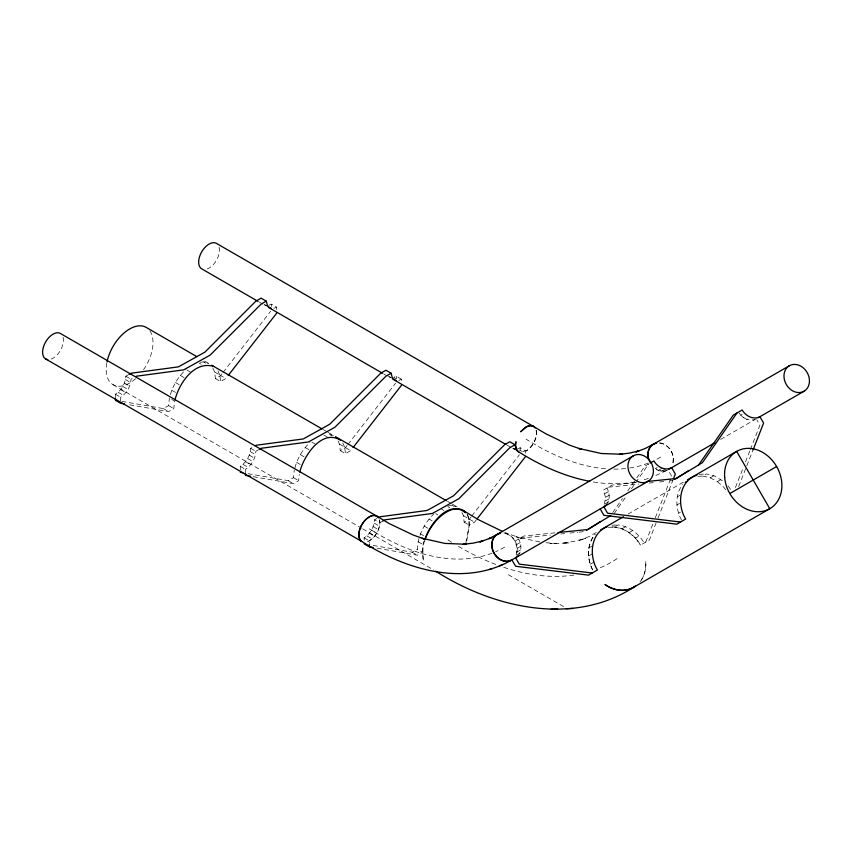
<?xml version="1.0" encoding="UTF-8"?>
<svg xmlns="http://www.w3.org/2000/svg" width="852" height="852" viewBox="0 0 852 852"><rect width="100%" height="100%" fill="white"/><g stroke="black" fill="none" stroke-linecap="round" stroke-linejoin="round"><path stroke-width="0.64" stroke-dasharray="4.26 3.19" d="M518.048 555.781C521.999 551.084 521.552 544.14 518.655 539.028M592.736 569.881C586.89 558.869 586.868 544.268 595.09 534.428M604.419 504.224L605.538 497.355L603.248 490.188L612.13 485.054L637.019 482.52M606.326 504.821C610.277 500.113 609.83 493.18 606.933 488.058M681.504 520.039C675.583 509.166 674.667 494.543 682.697 484.479M115.425 396.649L115.425 394.242C121.474 390.354 125.478 383.411 125.83 376.233L128.95 374.422M120.622 400.855L120.622 397.245C126.671 393.358 130.686 386.414 131.027 379.236L133.104 378.032M121.911 401.377L163.403 408.587L168.6 405.584L169.399 398.129M129.706 404.838L168.6 411.591L173.808 408.587L174.607 401.132L171.486 399.332M240.264 469.931L240.264 466.321C246.313 462.434 250.318 455.49 250.669 448.301L254.833 445.905M245.461 471.731L245.461 469.324C251.51 465.437 255.525 458.493 255.866 451.304L257.954 450.101M248.038 473.68L288.242 480.666L293.439 477.663L294.238 470.208M253.246 476.683L293.439 483.67L298.647 480.666L299.308 474.457M364.134 540.243L364.134 537.836C370.183 533.948 374.198 527.005 374.539 519.816L378.703 517.42M379.545 520.008A14.708 8.595 -59.1 0 1 372.036 538.879L369.31 540.828A14.708 8.595 -59.1 0 1 366.573 541.947A14.708 8.499 -60 0 0 369.342 540.839C375.391 536.952 379.396 530.008 379.747 522.819A14.708 8.499 -60 0 0 379.385 519.922M373.219 545.429L412.112 552.181L417.32 549.178C417.874 535.833 424.285 523.085 433.86 513.905M424.317 541.361C421.101 540.392 424.754 577.709 422.517 552.181A33.1 18.584 -58.7 0 1 424.371 541.521M476.151 520.071L474.532 522.148L469.335 525.151C459.59 570.009 474.766 518.091 466.204 513.447M170.4 394.764C172.967 385.04 178.718 376.36 185.949 369.459M294.909 467.961C297.359 458.227 302.758 449.313 309.99 442.39M516.142 555.184L517.26 548.326L514.97 541.148A14.708 12.013 60 0 0 503.404 533.118M645.741 542.096L653.42 522.564M655.337 517.686L671.653 476.172L668.586 470.868M656.136 522.883L649.426 539.976L640.544 545.099A33.1 27.03 59.9 0 0 609.563 527.079M658.063 518.005L672.931 480.155M735.457 487.472L743.136 467.94M745.532 461.837L749.856 450.846M750.335 449.622L759.931 425.212L756.864 419.898M738.663 486.567L746.331 467.034M746.81 465.81L753.051 449.941M612.716 512.51L622.482 498.473M627.732 490.912L635.997 479.026M636.753 477.951L645.017 466.076L648.692 463.946L636.678 481.231M614.132 513.628L626.156 496.354M631.417 488.792L635.922 482.307M212.755 367.894L214.619 372.026L215.418 378.554L220.625 375.551L222.234 373.485M223.043 372.441L270.67 311.193M338.063 440.995L339.458 444.094L340.257 450.633L345.465 447.63L347.073 445.553M347.882 444.52L395.509 383.272M340.257 450.633L345.465 453.637L350.662 450.633L352.281 448.557M461.933 512.521L463.339 515.62L464.138 522.148L469.335 519.145L470.954 517.068M471.752 516.035L519.379 454.787M596.325 532.436L589.967 536.121L579.275 540.626L585.825 538.134L574.429 541.329L562.427 543.182L569.253 542.937L549.902 543.672L556.58 543.438L546.057 542.745M215.418 378.554L220.625 381.558L225.823 378.554L220.625 375.551M382.868 521.019L379.747 522.819L374.539 519.816M377.117 548.198L417.32 555.184L422.517 552.181L417.32 549.178M514.97 541.148L523.852 536.025L555.291 532.819M516.525 544.652L520.199 542.532M604.803 493.681L608.477 491.561M739.248 413.135L740.75 415.19L742.593 414.136M520.934 546.207L517.26 548.326L517.132 551.915L520.806 549.796M605.538 497.355L609.212 495.236M657.126 467.567L655.294 468.632L661.791 471.103L665.039 470.922M740.75 415.19L743.562 417.672L745.404 416.607M605.41 500.955L609.084 498.825M658.468 470.315L662.142 468.195M743.562 417.672L746.746 419.354L748.578 418.289M517.068 554.652L519.827 553.065M605.335 503.692L608.094 502.094M661.791 471.103L665.465 468.973M720.579 439.43L754.893 419.621M628.03 514.097L684.071 481.742M608.424 527.356L614.505 527.037L618.179 524.907C629.234 526.259 638.585 533.618 644.218 542.98M697.916 476.332L702.783 476.066L706.457 473.946L713.933 475.704L722.89 481.082M588.881 547.9L592.555 545.781M614.505 527.037L621.981 528.794L625.666 526.664M677.159 496.929L679.917 495.342M702.783 476.066L710.259 477.823L713.933 475.704M588.594 555.983L592.268 553.864M621.981 528.794L629.127 532.575L632.812 530.455M676.861 505.023L679.619 503.425M710.259 477.823L717.405 481.614L721.08 479.484M590.244 564.248L593.919 562.128M629.127 532.575L635.464 538.144L639.138 536.014M678.522 513.287L680.354 512.222M666.477 470.592L653.974 476.396M268.785 305.293L271.469 304.153L276.676 307.157L276.676 309.553M273.982 308.296L276.676 307.157M401.516 379.236L396.318 376.233L393.624 377.372L398.821 380.375L401.516 379.236L401.516 382.836M517.494 448.887L520.189 447.747L525.386 450.751L525.386 453.147M522.691 451.89L525.386 450.751M756.256 418.833L753.306 419.961L746.746 419.354M648.383 478.462L641.886 480.39M634.815 482.083C620.746 484.224 606.283 484.351 592.268 481.763M608.456 487.184L638.585 484.106M649.064 483.041L654.304 482.509M659.544 481.966L664.784 481.433M670.023 480.901L672.643 480.635M520.178 538.144L550.307 535.077M560.786 534.002L564.716 533.608M569.956 533.075L577.816 532.266M579.126 532.138L584.365 531.605M200.326 362.249L203.713 361.908L208.559 363.41M447.918 505.95L452.433 505.502L457.279 506.993M699.162 474.34L706.457 473.946M612.098 525.237L618.179 524.907M539.742 541.957L516.035 536.739L521.733 538.613L504.938 532.521M264.12 304.878L266.271 305.548M388.959 376.957L391.111 377.617M514.981 449.142L512.829 448.471L514.906 449.675M333.398 435.478L328.553 433.987L331.673 435.787M519.571 450.09L521.658 451.294M264.546 304.547L267.666 306.347M388.342 376.02L391.462 377.83M513.255 448.141L516.376 449.941M259.306 302.098L262.757 304.1M383.73 373.932L387.181 375.934M507.004 445.106L511.605 447.769M204.81 361.237L208.261 363.229M323.291 429.642L326.742 431.634M327.892 432.294L333.643 435.617M447.524 501.37L450.974 503.362M452.124 504.022L456.725 506.684M203.713 361.908L205.801 363.112M452.433 505.502L454.51 506.706M199.112 363.069L201.189 364.273M214.619 372.026L219.827 375.029L220.625 381.558M323.952 435.148L328.116 437.545M339.458 444.094L344.666 447.098L345.465 453.637M447.822 506.663L449.909 507.867M463.339 515.62L468.536 518.623M345.465 447.63L350.662 450.633M469.335 519.145L474.532 522.148M441.762 509.24L443.849 510.444M464.138 522.148L469.335 525.151M186.993 370.066L191.157 372.462M311.832 442.135L315.996 444.542M435.713 513.66L437.79 514.864M180.304 375.423L185.512 378.426M305.144 447.502L310.352 450.506M429.025 519.017L432.145 520.817M175.459 382.516L180.667 385.519M300.298 454.595L305.506 457.599M424.179 526.11L428.332 528.517M508.346 574.706L563.523 606.56M171.742 390.259L176.939 393.262M296.581 462.338L301.778 465.341M420.451 533.853L423.572 535.663M418.119 541.723L423.316 544.726M125.83 376.233L131.027 379.236M250.669 448.301L255.866 451.304M125.468 379.545L130.675 382.548M250.307 451.613L255.515 454.617M374.188 523.139L379.385 526.142M168.6 405.584L173.808 408.587M293.439 477.663L298.647 480.666M124.435 383.038L129.632 386.041M249.274 455.117L254.471 458.12M373.144 526.632L378.352 529.635M163.403 408.587L168.6 411.591M288.242 480.666L293.439 483.67M412.112 552.181L417.32 555.184M122.784 386.478L127.981 389.481M247.623 458.557L252.82 461.56M371.493 530.072L376.69 533.075M113.039 384.699L361.504 528.155M362.654 528.815L433.647 569.945M120.622 389.63L125.83 392.634M245.461 461.709L250.669 464.713M369.342 533.224L374.539 536.227M118.119 392.282L123.316 395.285M242.958 464.361L248.156 467.365M366.829 535.876L372.036 538.879M115.425 394.242L120.622 397.245M240.264 466.321L245.461 469.324M364.134 537.836L369.342 540.839L369.342 543.246M717.405 481.614L723.742 487.174L726.639 491.157M728.14 486.045L731.772 491.018M635.464 538.144L640.544 545.099M342.792 442.965L344.666 447.098M217.952 370.897L219.827 375.029M520.189 447.747L520.189 450.144M396.318 376.233L396.318 378.629M271.469 304.153L271.469 306.55M617.136 558.614A303.418 175.182 60 0 1 598.807 568.337M573.939 575.057A303.418 175.182 60 0 1 501.828 566.633M495.821 564.45A303.418 175.182 60 0 1 458.397 546.377M451.592 542.277A303.418 175.182 60 0 1 445.926 538.666M467.066 514.533A33.1 18.584 -58.7 0 1 469.335 525.162M592.566 569.956A33.1 27.03 59.9 0 1 595.079 534.449M492.051 553.182A260.989 146.161 60 0 1 369.342 528.826M504.576 547.154A260.989 146.161 60 0 1 495.576 551.745M503.851 532.99A14.708 12.184 63 0 1 517.292 548.518L517.047 552.139A14.708 12.184 63 0 1 516.408 554.375M648.191 463.126A259.061 145.032 60 0 1 626.902 468.387M625.581 468.547A259.061 145.032 60 0 1 613.057 469.111M605.58 468.749A259.061 145.032 60 0 1 526.003 439.089M660.619 457.066A259.061 145.032 60 0 1 655.113 460.08M536.206 430.271A14.708 8.595 -59.1 0 1 528.709 449.142L525.972 451.091L528.698 449.142A14.708 8.499 -60 0 0 536.057 430.185M667.627 469.995A14.708 12.184 62.7 0 1 654.89 468.643M659.885 442.912A14.708 12.184 62.7 0 1 673.357 458.419L673.112 462.04A14.708 12.184 62.7 0 1 672.026 465.309M659.448 443.029A14.708 12.013 60 0 1 673.314 458.227L673.176 461.827A14.708 12.013 60 0 1 672.196 465.096M149.867 330.821A33.1 19.117 -60 0 1 143.487 369.757M135.649 378.65A33.1 19.117 -60 0 1 106.745 363.367M63.048 337.285A14.708 8.499 -60 0 1 50.311 359.352M219.102 247.186A14.708 8.499 -60 0 1 206.365 269.264M639.98 581.895A33.1 27.03 59.9 0 0 645.699 561.255A33.1 27.03 60 0 1 639.958 581.895"/><path stroke-width="1.28" d="M174.937 400.014C179.144 383.453 194.096 360.566 213.767 366.413M299.776 472.083C303.525 456.235 321.694 428.513 340.47 440.207M424.658 540.232C428.929 525.386 448.195 498.921 465.267 512.584M673.41 478.93L675.338 474.053L671.653 467.684C665.124 471.209 657.243 466.917 653.899 460.943L650.214 463.073M753.051 449.941L763.605 423.082L759.931 416.713C753.392 420.238 745.521 415.957 742.167 409.982L733.295 415.105L698.736 464.787M696.957 475.182C678.959 480.741 676.754 504.853 685.679 519.038L676.797 524.172L603.876 515.3L600.202 508.932M736.969 412.986L702.41 462.668L674.731 479.293M228.24 375.444L276.676 313.163M353.079 447.524L401.516 385.242M476.96 519.038L525.386 456.757M518.048 555.781L515.609 557.772L519.283 564.141L592.204 573.013M606.326 504.821L603.876 506.812L607.561 513.181L680.482 522.042M586.453 530.263L610.746 515.588M600.585 521.456L588.04 529.475L557.911 532.553M688.863 470.485L676.318 478.515L647.499 481.455M633.686 587.273C572.842 626.486 493.202 607.87 435.787 571.245M128.95 374.422L131.027 373.229L178.462 366.861L204.895 352.153L255.866 301.15L261.074 298.147L266.271 301.15L267.666 306.347L271.469 308.552M266.271 301.15L261.074 304.153L210.093 355.156L183.659 369.864L136.235 376.233M258.987 449.505L261.074 448.301L308.499 441.943L334.932 427.235L385.913 376.233L391.111 373.229L392.506 378.426L396.318 380.62M382.868 521.019L384.944 519.816L432.379 513.458L458.802 498.75L509.784 447.747L514.981 444.744L516.376 449.941L518.037 451.475M497.217 534.417L633.302 455.841M653.26 444.318L789.357 365.742M500.156 533.299A14.708 12.013 60 0 0 492.009 542.394L491.881 545.983A14.708 12.013 60 0 0 511.924 559.902L648.021 481.327A14.708 12.013 60 0 0 645.997 457.013A14.708 12.013 60 0 0 627.977 467.418A14.708 12.013 60 0 0 648.021 481.327M668.895 469.271L714.871 442.731M758.088 417.778L804.064 391.228A14.708 12.013 60 0 0 802.041 366.914A14.708 12.013 60 0 0 784.021 377.319A14.708 12.013 60 0 0 804.064 391.228M600.585 529.944L623.462 516.738M687.5 479.772L736.671 451.379L769.782 508.708L633.686 587.284M685.2 482.392L687.042 481.337M730.622 493.095L776.63 466.523M653.612 444.126L644.932 448.61L635.954 451.933L638.925 450.857L629.415 453.136L619.447 454.35L622.514 454.276L601.246 453.498L578.721 448.429L581.298 449.292L569.583 445.149L545.749 433.753L533.49 426.426M497.579 534.215L488.846 538.666L491.828 537.591L479.804 541.968L482.775 540.892L473.211 543.139L463.19 544.332L466.257 544.258L444.882 543.416L422.241 538.294L424.828 539.156L413.06 534.971L389.13 523.522L376.829 516.163M378.352 517.622A14.708 8.499 -60 0 0 369.342 516.813L366.648 518.783A14.708 8.499 -60 0 0 361.983 541.574C405.073 569.381 463.85 587.369 511.562 560.105A14.708 12.184 63 0 1 491.849 545.791L492.094 542.17A14.708 12.184 63 0 1 500.582 533.128M607.572 526.568C590.404 532.809 588.796 556.132 597.412 570.009L588.53 575.132L515.609 566.271L511.924 559.902M489.229 569.583L492.2 568.508M499.325 565.898L502.307 564.823M255.866 445.298L303.301 438.94L329.735 424.232L380.706 373.229L385.913 370.226L391.111 373.229M379.747 516.813L427.171 510.454L453.605 495.747L504.586 444.744L509.784 441.741L514.981 444.744M550.946 609.308L557.613 609.063M566.271 608.701L573.098 608.456M124.52 403.933L120.622 403.252L115.425 400.248L115.425 397.852M240.264 472.327L242.852 472.775M250.648 476.236L245.461 475.331L245.461 472.924M364.134 543.842L369.342 546.846L373.229 547.527M589.808 481.327C564.333 476.513 540.37 465.501 518.517 451.752A14.718 8.595 -59.1 0 1 515.822 441.698L515.961 441.783A14.708 8.499 -60 0 0 518.644 451.837M502.52 531.467L478.185 519.571L462.934 510.273M258.145 301.438L201.7 268.838A14.708 8.499 -60 0 1 201.7 251.851A14.708 8.499 -60 0 1 216.408 243.363L533.363 426.351A14.708 8.499 -60 0 0 526.003 427.076L520.753 431.666L526.003 427.076A14.718 8.595 -59.1 0 1 535.163 427.97M268.518 307.423L382.569 373.272M392.942 379.257L505.843 444.435M196.759 356.594L146.139 327.37A33.1 19.117 -60 0 0 106.979 362.089M211.679 365.21L322.141 428.982M335.486 436.682L446.373 500.699M376.69 516.088L60.364 333.452A14.708 8.499 -60 0 0 44.751 343.644A14.708 8.499 -60 0 0 47.797 359.597M45.646 358.937L361.855 541.499A14.708 8.595 -59.1 0 1 366.637 518.772L369.374 516.834A14.708 8.595 -59.1 0 1 378.501 517.707M649.703 461.901L647.935 455.895L648.063 452.295A14.708 12.013 60 0 1 656.21 443.2M369.342 544.449L369.342 546.846M425.127 539.284A33.1 18.584 -58.7 0 1 444.936 513.042A33.1 18.584 -58.7 0 1 465.746 512.638M648.51 459.409A14.708 12.184 62.7 0 1 647.882 455.703L648.127 452.092A14.708 12.184 62.7 0 1 656.615 443.04M605.144 584.653A33.1 27.03 60 0 0 635.656 586.006A33.111 27.03 59.9 0 1 605.154 584.642M724.679 477.408A33.1 27.03 60 0 0 769.782 508.708A33.1 27.03 60 0 0 765.224 454.01A33.1 27.03 60 0 0 724.679 477.408"/></g></svg>
